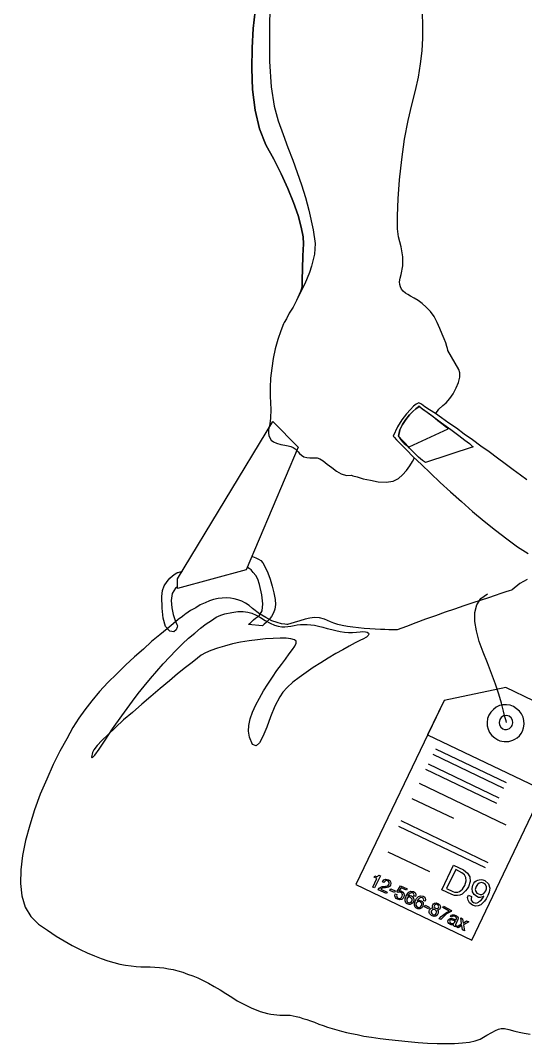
# Model space of a CAD drawing. Header units: millimetres. Extents: x -1620.99 to -1619.86, y 1846.27 to 1848.05.
# Drawn here: x -1620.991 to -1620.681, y 1846.73 to 1847.358 of the extents above; entities that cross this region are included whole.
import ezdxf

# ---------------------------------------------------------------- set-up
doc = ezdxf.new("R2010")
doc.units = ezdxf.units.MM
doc.header["$LTSCALE"] = 10
doc.layers.add('Humanos', color=2, linetype='Continuous')

msp = doc.modelspace()

# ---------------------------------------------------------------- linework, layer by layer
at = {"layer": 'Humanos'}
for points in [[(-1620.83776, 1847.36943), (-1620.83797, 1847.35094), (-1620.83797, 1847.33307), (-1620.83692, 1847.31753), (-1620.83503, 1847.30576), (-1620.83251, 1847.29672), (-1620.82957, 1847.28832), (-1620.82663, 1847.28033), (-1620.82368, 1847.27256), (-1620.82095, 1847.265), (-1620.81822, 1847.25743), (-1620.81591, 1847.24966), (-1620.81381, 1847.24188), (-1620.81108, 1847.2299), (-1620.80981, 1847.2215), (-1620.81024, 1847.21478), (-1620.81213, 1847.20742), (-1620.81339, 1847.20364), (-1620.81486, 1847.20007), (-1620.81633, 1847.1967), (-1620.8178, 1847.19355), (-1620.81906, 1847.19103), (-1620.82011, 1847.18893), (-1620.82074, 1847.18767), (-1620.82095, 1847.18725)], [(-1620.82095, 1847.18725), (-1620.81969, 1847.18977), (-1620.81864, 1847.19208), (-1620.81801, 1847.19397), (-1620.8178, 1847.19502), (-1620.8178, 1847.19922), (-1620.81759, 1847.20595), (-1620.81738, 1847.21393), (-1620.81696, 1847.22129), (-1620.81717, 1847.22549), (-1620.81843, 1847.23138), (-1620.82032, 1847.23852), (-1620.82326, 1847.2465), (-1620.82663, 1847.25512), (-1620.83083, 1847.26416), (-1620.83524, 1847.27319), (-1620.84007, 1847.28202), (-1620.84407, 1847.29169), (-1620.8468, 1847.30324), (-1620.84827, 1847.31585), (-1620.84869, 1847.32887), (-1620.84848, 1847.34148), (-1620.84785, 1847.35346), (-1620.8468, 1847.36397)], [(-1620.8468, 1847.36397), (-1620.84785, 1847.35346), (-1620.84848, 1847.34148), (-1620.84869, 1847.32887), (-1620.84827, 1847.31585), (-1620.8468, 1847.30324), (-1620.84407, 1847.29169), (-1620.84007, 1847.28202), (-1620.83524, 1847.27319), (-1620.83083, 1847.26416), (-1620.82663, 1847.25512), (-1620.82326, 1847.2465), (-1620.82032, 1847.23852), (-1620.81843, 1847.23138), (-1620.81717, 1847.22549), (-1620.81696, 1847.22129), (-1620.81738, 1847.21393), (-1620.81759, 1847.20595), (-1620.8178, 1847.19922), (-1620.8178, 1847.19502), (-1620.81822, 1847.19313), (-1620.81969, 1847.19019), (-1620.82137, 1847.18641), (-1620.82348, 1847.18241), (-1620.82578, 1847.17864), (-1620.82747, 1847.17527), (-1620.82893, 1847.17297), (-1620.82935, 1847.17212), (-1620.83104, 1847.16772), (-1620.83272, 1847.16246), (-1620.8344, 1847.15678), (-1620.83566, 1847.1509), (-1620.8365, 1847.14481), (-1620.83734, 1847.13872), (-1620.83755, 1847.13304), (-1620.83755, 1847.12779), (-1620.83713, 1847.1196), (-1620.83734, 1847.11413), (-1620.83776, 1847.11077), (-1620.83839, 1847.10804), (-1620.8386, 1847.10678), (-1620.8386, 1847.1051), (-1620.83839, 1847.10363), (-1620.83776, 1847.10216), (-1620.83692, 1847.10068), (-1620.83545, 1847.09963), (-1620.83356, 1847.09879), (-1620.83104, 1847.09816), (-1620.82852, 1847.09774), (-1620.82642, 1847.09732), (-1620.82473, 1847.0969), (-1620.82348, 1847.09627), (-1620.82221, 1847.09543), (-1620.82137, 1847.09459), (-1620.82032, 1847.09354), (-1620.81948, 1847.09249), (-1620.81822, 1847.09144), (-1620.81675, 1847.09059), (-1620.81507, 1847.09017), (-1620.81318, 1847.08997), (-1620.81149, 1847.08997), (-1620.81003, 1847.08997), (-1620.80919, 1847.08997), (-1620.80876, 1847.08997), (-1620.80708, 1847.08934), (-1620.80498, 1847.08807), (-1620.80246, 1847.08597), (-1620.79973, 1847.08387), (-1620.79679, 1847.08177), (-1620.79385, 1847.08009), (-1620.79069, 1847.07904), (-1620.78754, 1847.07925), (-1620.7867, 1847.07883), (-1620.78418, 1847.0782), (-1620.7804, 1847.07694), (-1620.77598, 1847.0761), (-1620.77115, 1847.07525), (-1620.76632, 1847.07505), (-1620.76212, 1847.07547), (-1620.75875, 1847.07715), (-1620.75624, 1847.07946), (-1620.75392, 1847.08219), (-1620.75182, 1847.08492), (-1620.75014, 1847.08766), (-1620.74901, 1847.08991)], [(-1620.73594, 1847.11699), (-1620.73396, 1847.1198), (-1620.73165, 1847.1219), (-1620.72955, 1847.12359), (-1620.72723, 1847.12632), (-1620.72513, 1847.12926), (-1620.72346, 1847.13284), (-1620.72198, 1847.13619), (-1620.72114, 1847.13934), (-1620.72114, 1847.14208), (-1620.72177, 1847.14418), (-1620.72849, 1847.15573), (-1620.72849, 1847.15595), (-1620.72871, 1847.157), (-1620.72913, 1847.15826), (-1620.72976, 1847.16036), (-1620.73081, 1847.16288), (-1620.73186, 1847.16582), (-1620.73333, 1847.16919), (-1620.73501, 1847.17297), (-1620.7369, 1847.17654), (-1620.73921, 1847.17969), (-1620.74173, 1847.18241), (-1620.74425, 1847.18452), (-1620.74678, 1847.18641), (-1620.74909, 1847.18788), (-1620.7514, 1847.18914), (-1620.75308, 1847.19019), (-1620.75455, 1847.19103), (-1620.75581, 1847.19208), (-1620.75686, 1847.19334), (-1620.75749, 1847.19482), (-1620.75791, 1847.19628), (-1620.75812, 1847.19797), (-1620.7577, 1847.20007), (-1620.75707, 1847.20237), (-1620.75602, 1847.20763), (-1620.75602, 1847.21331), (-1620.75707, 1847.2194), (-1620.75875, 1847.22549), (-1620.75939, 1847.23033), (-1620.75939, 1847.23831), (-1620.75896, 1847.24882), (-1620.75812, 1847.26058), (-1620.75665, 1847.27298), (-1620.75497, 1847.28538), (-1620.75287, 1847.29694), (-1620.75056, 1847.3066), (-1620.74825, 1847.31522), (-1620.74657, 1847.32342), (-1620.7453, 1847.33161), (-1620.74425, 1847.33959), (-1620.74383, 1847.34736), (-1620.74383, 1847.35514), (-1620.74405, 1847.36292)], [(-1620.67996, 1847.0763), (-1620.68395, 1847.07925), (-1620.68836, 1847.08261), (-1620.6932, 1847.08619), (-1620.69803, 1847.08976), (-1620.70307, 1847.09354), (-1620.70832, 1847.09711), (-1620.71337, 1847.10089), (-1620.71841, 1847.10446), (-1620.72324, 1847.10804), (-1620.72786, 1847.11119), (-1620.73228, 1847.11434), (-1620.73606, 1847.11707), (-1620.73963, 1847.11938), (-1620.74257, 1847.12127), (-1620.74467, 1847.12275), (-1620.74635, 1847.12359), (-1620.74678, 1847.12338), (-1620.74783, 1847.12275), (-1620.7495, 1847.12149), (-1620.7514, 1847.1196), (-1620.75392, 1847.11687), (-1620.75665, 1847.11329), (-1620.75939, 1847.10888), (-1620.76212, 1847.10321)], [(-1620.67996, 1847.0763), (-1620.68395, 1847.07925), (-1620.68836, 1847.08261), (-1620.6932, 1847.08619), (-1620.69803, 1847.08976), (-1620.70307, 1847.09354), (-1620.70832, 1847.09711), (-1620.71337, 1847.10089), (-1620.71841, 1847.10446), (-1620.72324, 1847.10804), (-1620.72786, 1847.11119), (-1620.73228, 1847.11434), (-1620.73606, 1847.11707), (-1620.73963, 1847.11938), (-1620.74257, 1847.12127), (-1620.74467, 1847.12275), (-1620.74635, 1847.12359), (-1620.74678, 1847.12338), (-1620.74783, 1847.12275), (-1620.7495, 1847.12149), (-1620.7514, 1847.1196), (-1620.75392, 1847.11687), (-1620.75665, 1847.11329), (-1620.75939, 1847.10888), (-1620.76212, 1847.10321)], [(-1620.75875, 1847.10321), (-1620.75875, 1847.10299), (-1620.75834, 1847.10258), (-1620.75791, 1847.10173), (-1620.75707, 1847.10068), (-1620.75624, 1847.09963), (-1620.75519, 1847.09858), (-1620.75371, 1847.09753), (-1620.75224, 1847.09669), (-1620.72828, 1847.10761), (-1620.72871, 1847.10804), (-1620.73018, 1847.10909), (-1620.73206, 1847.11077), (-1620.73459, 1847.11266), (-1620.73753, 1847.11497), (-1620.74047, 1847.11728), (-1620.74362, 1847.11938), (-1620.74635, 1847.12149), (-1620.74678, 1847.12107), (-1620.74804, 1847.12002), (-1620.74993, 1847.11833), (-1620.75203, 1847.11623), (-1620.75434, 1847.1135), (-1620.75624, 1847.11035), (-1620.75791, 1847.10698), (-1620.75875, 1847.10321)], [(-1620.74215, 1847.08702), (-1620.74405, 1847.08829), (-1620.74657, 1847.09039), (-1620.7493, 1847.09312), (-1620.75203, 1847.09585), (-1620.75455, 1847.09858), (-1620.75665, 1847.10089), (-1620.75812, 1847.10258), (-1620.75875, 1847.10321), (-1620.75791, 1847.10698), (-1620.75624, 1847.11035), (-1620.75434, 1847.1135), (-1620.75203, 1847.11623), (-1620.74993, 1847.11833), (-1620.74804, 1847.12002), (-1620.74678, 1847.12107), (-1620.74635, 1847.12149), (-1620.739, 1847.11623), (-1620.73228, 1847.1114), (-1620.72661, 1847.1072), (-1620.72177, 1847.10363), (-1620.71799, 1847.10068), (-1620.71526, 1847.09858), (-1620.71357, 1847.09711), (-1620.71294, 1847.09669), (-1620.74215, 1847.08702)], [(-1620.82032, 1847.09648), (-1620.85226, 1847.02125), (-1620.89429, 1847.00969), (-1620.89429, 1847.01558), (-1620.83587, 1847.11224), (-1620.82032, 1847.09648)], [(-1620.76212, 1847.10321), (-1620.76149, 1847.10258), (-1620.76001, 1847.10089), (-1620.75729, 1847.09837), (-1620.75392, 1847.0948), (-1620.74972, 1847.09059), (-1620.74467, 1847.08577), (-1620.73921, 1847.08051), (-1620.73311, 1847.07484), (-1620.72681, 1847.06895), (-1620.72009, 1847.06307), (-1620.71337, 1847.05698), (-1620.70622, 1847.05109), (-1620.69928, 1847.04542), (-1620.69235, 1847.04017), (-1620.68563, 1847.03533), (-1620.67911, 1847.03113)], [(-1620.76212, 1847.10321), (-1620.76149, 1847.10258), (-1620.76001, 1847.10089), (-1620.75729, 1847.09837), (-1620.75392, 1847.0948), (-1620.74972, 1847.09059), (-1620.74467, 1847.08577), (-1620.73921, 1847.08051), (-1620.73311, 1847.07484), (-1620.72681, 1847.06895), (-1620.72009, 1847.06307), (-1620.71337, 1847.05698), (-1620.70622, 1847.05109), (-1620.69928, 1847.04542), (-1620.69235, 1847.04017), (-1620.68563, 1847.03533), (-1620.67911, 1847.03113)], [(-1620.8489, 1847.02945), (-1620.84827, 1847.02924), (-1620.84637, 1847.02861), (-1620.84469, 1847.02777), (-1620.84322, 1847.02693), (-1620.84197, 1847.02546), (-1620.84049, 1847.02273), (-1620.83902, 1847.01936), (-1620.83755, 1847.01537), (-1620.83629, 1847.01117), (-1620.83524, 1847.00696), (-1620.8344, 1847.00297), (-1620.83419, 1846.99982), (-1620.83461, 1846.99709), (-1620.83545, 1846.99478), (-1620.83671, 1846.99247), (-1620.83818, 1846.99057), (-1620.83987, 1846.9889), (-1620.84112, 1846.98785), (-1620.84197, 1846.987), (-1620.84239, 1846.9868), (-1620.85079, 1846.98763), (-1620.85058, 1846.98785), (-1620.85016, 1846.98827), (-1620.84953, 1846.98868), (-1620.84869, 1846.98952), (-1620.84764, 1846.99037), (-1620.84659, 1846.99142), (-1620.84532, 1846.99225), (-1620.84407, 1846.9933), (-1620.84239, 1846.99604), (-1620.84197, 1847.00024), (-1620.84259, 1847.00571), (-1620.84407, 1847.01222), (-1620.84512, 1847.01537), (-1620.84637, 1847.01768), (-1620.84785, 1847.01958), (-1620.84911, 1847.02105), (-1620.85037, 1847.02188), (-1620.85142, 1847.02251), (-1620.85163, 1847.02273), (-1620.85163, 1847.02273)], [(-1620.89429, 1847.01074), (-1620.89554, 1847.00991), (-1620.89765, 1847.00654), (-1620.89828, 1847.00234), (-1620.89786, 1846.99793), (-1620.89702, 1846.99373), (-1620.89576, 1846.99015), (-1620.89471, 1846.98763), (-1620.89429, 1846.9868), (-1620.89449, 1846.98595), (-1620.89513, 1846.98427), (-1620.89659, 1846.98301), (-1620.89912, 1846.98343), (-1620.90164, 1846.98637), (-1620.90311, 1846.99142), (-1620.90374, 1846.99772), (-1620.90395, 1847.00486), (-1620.90353, 1847.00844), (-1620.90248, 1847.01138), (-1620.9008, 1847.0139), (-1620.89912, 1847.016), (-1620.89744, 1847.01748), (-1620.89576, 1847.01873), (-1620.89471, 1847.01936), (-1620.89429, 1847.01958), (-1620.89387, 1847.01958), (-1620.89282, 1847.01999), (-1620.89134, 1847.02041), (-1620.89134, 1847.02041)], [(-1620.67974, 1847.01516), (-1620.68437, 1847.01285), (-1620.68899, 1847.00886), (-1620.68941, 1847.00864), (-1620.69088, 1847.00823), (-1620.69298, 1847.00759), (-1620.69593, 1847.00654), (-1620.6995, 1847.00549), (-1620.70349, 1847.00402), (-1620.70812, 1847.00255), (-1620.71316, 1847.00087), (-1620.71862, 1846.99898), (-1620.72429, 1846.99709), (-1620.73018, 1846.9952), (-1620.73606, 1846.99289), (-1620.74215, 1846.99079), (-1620.74804, 1846.98868), (-1620.75392, 1846.98637), (-1620.75959, 1846.98427), (-1620.76001, 1846.98427), (-1620.76086, 1846.98427), (-1620.76254, 1846.98427), (-1620.76464, 1846.98427), (-1620.76716, 1846.98448), (-1620.76989, 1846.98448), (-1620.77304, 1846.9847), (-1620.7764, 1846.9849), (-1620.77976, 1846.98511), (-1620.78333, 1846.98553), (-1620.7867, 1846.98595), (-1620.79007, 1846.98637), (-1620.79322, 1846.987), (-1620.79595, 1846.98763), (-1620.79847, 1846.98847), (-1620.80057, 1846.98932), (-1620.80414, 1846.99079), (-1620.80729, 1846.99162), (-1620.81024, 1846.99184), (-1620.81318, 1846.99142), (-1620.81612, 1846.99079), (-1620.81927, 1846.98995), (-1620.82285, 1846.9889), (-1620.82683, 1846.98763), (-1620.82725, 1846.98763), (-1620.82852, 1846.98785), (-1620.83062, 1846.98805), (-1620.83314, 1846.9889), (-1620.8365, 1846.98995), (-1620.84007, 1846.99184), (-1620.84407, 1846.99415), (-1620.84827, 1846.99751), (-1620.85037, 1846.99919), (-1620.85268, 1847.00066), (-1620.85499, 1847.00192), (-1620.85731, 1847.00276), (-1620.85961, 1847.00339), (-1620.86193, 1847.00381), (-1620.86445, 1847.00402), (-1620.86697, 1847.00381), (-1620.8695, 1847.00361), (-1620.87222, 1847.00297), (-1620.87475, 1847.00214), (-1620.87748, 1847.00087), (-1620.88042, 1846.99961), (-1620.88315, 1846.99793), (-1620.8863, 1846.99625), (-1620.88924, 1846.99415)], [(-1620.69256, 1846.92754), (-1620.69278, 1846.92838), (-1620.6934, 1846.9309), (-1620.69425, 1846.93447), (-1620.6955, 1846.9393), (-1620.69718, 1846.94477), (-1620.69928, 1846.95107), (-1620.7016, 1846.95759), (-1620.70412, 1846.9641), (-1620.70685, 1846.97061), (-1620.70917, 1846.97713), (-1620.71084, 1846.98364), (-1620.71189, 1846.98952), (-1620.71189, 1846.99499), (-1620.71064, 1846.99961), (-1620.70832, 1847.00361), (-1620.70412, 1847.00634)], [(-1620.88924, 1846.99415), (-1620.88987, 1846.99373), (-1620.89134, 1846.99247), (-1620.89387, 1846.99057), (-1620.89702, 1846.98805), (-1620.9008, 1846.9849), (-1620.90521, 1846.98133), (-1620.91026, 1846.97713), (-1620.9153, 1846.97251), (-1620.92077, 1846.96767), (-1620.92622, 1846.96263), (-1620.93169, 1846.95737), (-1620.93716, 1846.95191), (-1620.94219, 1846.94645), (-1620.94703, 1846.94078), (-1620.95123, 1846.93531), (-1620.95501, 1846.93006), (-1620.95858, 1846.92439), (-1620.96237, 1846.91745), (-1620.96657, 1846.90989), (-1620.97057, 1846.90169), (-1620.97456, 1846.89266), (-1620.97855, 1846.88341), (-1620.98212, 1846.87396), (-1620.98506, 1846.8645), (-1620.98758, 1846.85505), (-1620.98948, 1846.8458), (-1620.99053, 1846.83697), (-1620.99073, 1846.82857), (-1620.98989, 1846.821), (-1620.98779, 1846.81407), (-1620.98443, 1846.8084), (-1620.9796, 1846.80377), (-1620.97414, 1846.79999), (-1620.96888, 1846.79641), (-1620.96384, 1846.79348), (-1620.959, 1846.79053), (-1620.95418, 1846.78822), (-1620.94976, 1846.78612), (-1620.94535, 1846.78422), (-1620.94114, 1846.78255), (-1620.93716, 1846.78129), (-1620.93337, 1846.78024), (-1620.9298, 1846.77919), (-1620.92622, 1846.77855), (-1620.92287, 1846.77814), (-1620.91972, 1846.77772), (-1620.91677, 1846.7775), (-1620.91383, 1846.7775), (-1620.9111, 1846.7775), (-1620.90836, 1846.7773), (-1620.90543, 1846.77709), (-1620.90269, 1846.77687), (-1620.89996, 1846.77624), (-1620.89702, 1846.77582), (-1620.89408, 1846.77498), (-1620.89114, 1846.77414), (-1620.88819, 1846.77309), (-1620.88504, 1846.77204), (-1620.88189, 1846.77078), (-1620.87853, 1846.7691), (-1620.87537, 1846.76742), (-1620.8718, 1846.76553), (-1620.86823, 1846.76343), (-1620.86466, 1846.76111), (-1620.86108, 1846.7588), (-1620.85773, 1846.7567), (-1620.85457, 1846.75502), (-1620.85163, 1846.75355), (-1620.84869, 1846.75208), (-1620.84617, 1846.75103), (-1620.84364, 1846.75019), (-1620.84134, 1846.74956), (-1620.83924, 1846.74893), (-1620.83713, 1846.74851), (-1620.83524, 1846.74829), (-1620.83335, 1846.74809), (-1620.83167, 1846.74788), (-1620.82998, 1846.74788), (-1620.8283, 1846.74788), (-1620.82683, 1846.74788), (-1620.82515, 1846.74788), (-1620.82348, 1846.74746), (-1620.82158, 1846.74704), (-1620.81948, 1846.74662), (-1620.81738, 1846.74577), (-1620.81507, 1846.74514), (-1620.81276, 1846.74431), (-1620.81024, 1846.74346), (-1620.80771, 1846.74241), (-1620.80498, 1846.74157), (-1620.80225, 1846.74052), (-1620.79952, 1846.73969), (-1620.79657, 1846.73884), (-1620.79364, 1846.738), (-1620.79069, 1846.73716), (-1620.78754, 1846.73653), (-1620.78418, 1846.7359), (-1620.77998, 1846.73506), (-1620.77535, 1846.73443), (-1620.7701, 1846.73359), (-1620.76464, 1846.73295), (-1620.75875, 1846.73233), (-1620.75287, 1846.7317), (-1620.74678, 1846.73107), (-1620.7409, 1846.73065), (-1620.73501, 1846.73044), (-1620.72955, 1846.73044), (-1620.72429, 1846.73044), (-1620.71946, 1846.73085), (-1620.71526, 1846.73128), (-1620.71169, 1846.73212), (-1620.70874, 1846.73317), (-1620.70454, 1846.73548), (-1620.70139, 1846.73716), (-1620.69928, 1846.73842), (-1620.6974, 1846.73926), (-1620.69571, 1846.73969), (-1620.69361, 1846.73969), (-1620.69109, 1846.73905), (-1620.68731, 1846.738), (-1620.68479, 1846.73737), (-1620.68164, 1846.73674), (-1620.67786, 1846.73611)], [(-1620.7783, 1846.97986), (-1620.77871, 1846.97965), (-1620.78018, 1846.97881), (-1620.7825, 1846.97776), (-1620.78544, 1846.97628), (-1620.78902, 1846.9744), (-1620.793, 1846.97208), (-1620.79721, 1846.96978), (-1620.80183, 1846.96704), (-1620.80646, 1846.9641), (-1620.81108, 1846.96116), (-1620.81549, 1846.95822), (-1620.81969, 1846.95507), (-1620.82368, 1846.95212), (-1620.82705, 1846.94897), (-1620.82978, 1846.94603), (-1620.83167, 1846.9433), (-1620.83461, 1846.93741), (-1620.83734, 1846.9309), (-1620.83965, 1846.92459), (-1620.84197, 1846.91892), (-1620.84407, 1846.91492), (-1620.84617, 1846.91304), (-1620.84827, 1846.91387), (-1620.85016, 1846.9185), (-1620.85079, 1846.92207), (-1620.85058, 1846.92564), (-1620.84974, 1846.92964), (-1620.84827, 1846.93384), (-1620.84637, 1846.93825), (-1620.84407, 1846.94245), (-1620.84154, 1846.94687), (-1620.83902, 1846.95107), (-1620.83608, 1846.95527), (-1620.83335, 1846.95927), (-1620.83062, 1846.96305), (-1620.8281, 1846.96641), (-1620.82578, 1846.96956), (-1620.8239, 1846.97229), (-1620.82242, 1846.9744), (-1620.82158, 1846.97608), (-1620.82158, 1846.97734), (-1620.82263, 1846.97818), (-1620.82473, 1846.97881), (-1620.82768, 1846.97923), (-1620.83146, 1846.97923), (-1620.83566, 1846.97902), (-1620.84029, 1846.97881), (-1620.84532, 1846.97818), (-1620.85037, 1846.97755), (-1620.85563, 1846.97671), (-1620.86066, 1846.97566), (-1620.8655, 1846.9744), (-1620.86991, 1846.97313), (-1620.8739, 1846.97166), (-1620.87727, 1846.97019), (-1620.87979, 1846.96872), (-1620.8821, 1846.96704), (-1620.88546, 1846.96431), (-1620.88946, 1846.96116), (-1620.89429, 1846.95737), (-1620.89933, 1846.95296), (-1620.905, 1846.94834), (-1620.91068, 1846.9435), (-1620.91635, 1846.93868), (-1620.92202, 1846.93363), (-1620.92749, 1846.92901), (-1620.93232, 1846.92439), (-1620.93694, 1846.92018), (-1620.94073, 1846.9164), (-1620.94366, 1846.91325), (-1620.94577, 1846.91072), (-1620.94661, 1846.90905), (-1620.94724, 1846.9061), (-1620.94682, 1846.90568), (-1620.94514, 1846.90737), (-1620.94241, 1846.91115), (-1620.93884, 1846.91661), (-1620.93421, 1846.92354), (-1620.92854, 1846.93153), (-1620.92202, 1846.94057), (-1620.91845, 1846.94519), (-1620.91488, 1846.94981), (-1620.91088, 1846.95444), (-1620.9071, 1846.95906), (-1620.90311, 1846.96347), (-1620.89912, 1846.96767), (-1620.89534, 1846.97166), (-1620.89134, 1846.97566), (-1620.88756, 1846.97923), (-1620.88378, 1846.98238), (-1620.8802, 1846.98532), (-1620.87685, 1846.98805), (-1620.87348, 1846.99015), (-1620.87055, 1846.99205), (-1620.86781, 1846.9933), (-1620.86529, 1846.99415), (-1620.86108, 1846.99499), (-1620.85731, 1846.99562), (-1620.85416, 1846.99562), (-1620.85121, 1846.9952), (-1620.84869, 1846.99457), (-1620.84617, 1846.9933), (-1620.84344, 1846.99184), (-1620.84049, 1846.99015), (-1620.83755, 1846.98847), (-1620.83482, 1846.98722), (-1620.83251, 1846.98658), (-1620.83041, 1846.98616), (-1620.82852, 1846.98616), (-1620.82663, 1846.98637), (-1620.82473, 1846.98658), (-1620.82285, 1846.987), (-1620.82095, 1846.98742), (-1620.81885, 1846.98763), (-1620.81696, 1846.98763), (-1620.81486, 1846.98763), (-1620.81254, 1846.98742), (-1620.81024, 1846.98722), (-1620.80792, 1846.98658), (-1620.80519, 1846.98595), (-1620.80246, 1846.98511), (-1620.79973, 1846.98448), (-1620.79721, 1846.98385), (-1620.79447, 1846.98322), (-1620.79195, 1846.9828), (-1620.78943, 1846.98259), (-1620.78691, 1846.98259), (-1620.7846, 1846.9828), (-1620.78228, 1846.98301), (-1620.78061, 1846.98322), (-1620.77893, 1846.98301), (-1620.77788, 1846.9828), (-1620.77725, 1846.98238), (-1620.77703, 1846.98175), (-1620.77746, 1846.98091), (-1620.7783, 1846.97986)], [(-1620.71379, 1846.79389), (-1620.65978, 1846.90694), (-1620.67596, 1846.94078), (-1620.69298, 1846.94897), (-1620.73081, 1846.94098), (-1620.78502, 1846.82794), (-1620.71379, 1846.79389)], [(-1620.66987, 1846.88593), (-1620.65978, 1846.90694), (-1620.67596, 1846.94078), (-1620.69298, 1846.94897), (-1620.73081, 1846.94098), (-1620.7409, 1846.91997), (-1620.66987, 1846.88593)], [(-1620.69782, 1846.91682), (-1620.69655, 1846.91619), (-1620.6953, 1846.91598), (-1620.69383, 1846.91577), (-1620.69256, 1846.91577), (-1620.69109, 1846.91577), (-1620.68983, 1846.91619), (-1620.68857, 1846.91661), (-1620.68731, 1846.91724), (-1620.68584, 1846.91808), (-1620.68458, 1846.91934), (-1620.68353, 1846.92061), (-1620.68269, 1846.92207), (-1620.68206, 1846.92418), (-1620.68164, 1846.92649), (-1620.68184, 1846.92859), (-1620.68226, 1846.93069), (-1620.68331, 1846.93279), (-1620.68458, 1846.93447), (-1620.68626, 1846.93594), (-1620.68815, 1846.9372), (-1620.69025, 1846.93805), (-1620.69256, 1846.93825), (-1620.69466, 1846.93825), (-1620.69677, 1846.93783), (-1620.69887, 1846.93678), (-1620.70055, 1846.93552), (-1620.70202, 1846.93384), (-1620.70328, 1846.93195), (-1620.70412, 1846.92985), (-1620.70433, 1846.92754), (-1620.70433, 1846.92544), (-1620.7037, 1846.92334), (-1620.70286, 1846.92123), (-1620.70139, 1846.91956), (-1620.69971, 1846.91808), (-1620.69782, 1846.91682)], [(-1620.69466, 1846.92354), (-1620.69361, 1846.92312), (-1620.69256, 1846.92312), (-1620.69172, 1846.92334), (-1620.69067, 1846.92376), (-1620.69025, 1846.92418), (-1620.68983, 1846.92459), (-1620.68941, 1846.92501), (-1620.68899, 1846.92564), (-1620.68857, 1846.92733), (-1620.68878, 1846.9288), (-1620.68962, 1846.93026), (-1620.69088, 1846.93132), (-1620.69256, 1846.93174), (-1620.69425, 1846.93153), (-1620.69571, 1846.93048), (-1620.69655, 1846.92921), (-1620.69698, 1846.92754), (-1620.69677, 1846.92606), (-1620.69593, 1846.92459), (-1620.69466, 1846.92354)], [(-1620.73606, 1846.91136), (-1620.69278, 1846.89055)], [(-1620.73774, 1846.908), (-1620.69425, 1846.88719)], [(-1620.74215, 1846.89875), (-1620.69865, 1846.87794)], [(-1620.74047, 1846.90211), (-1620.69718, 1846.88131)], [(-1620.74615, 1846.89013), (-1620.69298, 1846.86471)], [(-1620.75056, 1846.88089), (-1620.72492, 1846.8687)], [(-1620.75729, 1846.86723), (-1620.70391, 1846.84159)], [(-1620.75875, 1846.86387), (-1620.70559, 1846.83844)], [(-1620.76527, 1846.84811), (-1620.73963, 1846.83592)], [(-1620.72492, 1846.83991), (-1620.71883, 1846.83697), (-1620.71631, 1846.83508), (-1620.71505, 1846.83277), (-1620.71484, 1846.82982), (-1620.71589, 1846.82667), (-1620.71652, 1846.82542), (-1620.71757, 1846.82415), (-1620.71862, 1846.8231), (-1620.71967, 1846.82205), (-1620.72114, 1846.82142), (-1620.72261, 1846.82121), (-1620.72429, 1846.82121), (-1620.72598, 1846.82184), (-1620.73206, 1846.82479), (-1620.72492, 1846.83991)], [(-1620.72933, 1846.82562), (-1620.72534, 1846.82374), (-1620.72429, 1846.82332), (-1620.72324, 1846.82332), (-1620.7224, 1846.82332), (-1620.72135, 1846.82374), (-1620.72051, 1846.82437), (-1620.71946, 1846.8252), (-1620.71883, 1846.82625), (-1620.71799, 1846.82752), (-1620.71715, 1846.83024), (-1620.71736, 1846.83235), (-1620.7182, 1846.83403), (-1620.71988, 1846.83529), (-1620.72366, 1846.83718), (-1620.72933, 1846.82562)], [(-1620.77346, 1846.82604), (-1620.77451, 1846.82647), (-1620.77199, 1846.83172), (-1620.77368, 1846.83256), (-1620.77325, 1846.8334), (-1620.77241, 1846.83298), (-1620.77178, 1846.83298), (-1620.77136, 1846.83319), (-1620.77073, 1846.83382), (-1620.76989, 1846.8334), (-1620.77346, 1846.82604)], [(-1620.76863, 1846.82962), (-1620.76779, 1846.83087), (-1620.76674, 1846.8313), (-1620.76569, 1846.83109), (-1620.76484, 1846.83087), (-1620.76401, 1846.83046), (-1620.76359, 1846.82962), (-1620.76338, 1846.82877), (-1620.76359, 1846.82772), (-1620.76422, 1846.82689), (-1620.76484, 1846.82647), (-1620.76569, 1846.82625), (-1620.76674, 1846.82604), (-1620.76779, 1846.82604), (-1620.76863, 1846.82604), (-1620.76905, 1846.82562), (-1620.76947, 1846.82542), (-1620.76968, 1846.8252), (-1620.76569, 1846.82332), (-1620.76611, 1846.82247), (-1620.77115, 1846.82479), (-1620.77052, 1846.82584), (-1620.76968, 1846.82647), (-1620.76884, 1846.82689), (-1620.768, 1846.82689), (-1620.76674, 1846.82709), (-1620.76611, 1846.82709), (-1620.76548, 1846.82731), (-1620.76506, 1846.82752), (-1620.76464, 1846.82814), (-1620.76443, 1846.82857), (-1620.76443, 1846.82919), (-1620.76484, 1846.82982), (-1620.76548, 1846.83024), (-1620.76632, 1846.83046), (-1620.76694, 1846.83004), (-1620.76737, 1846.82962), (-1620.76779, 1846.82919), (-1620.76863, 1846.82962)], [(-1620.71316, 1846.82772), (-1620.71252, 1846.82877), (-1620.71189, 1846.82962), (-1620.71105, 1846.83024), (-1620.71, 1846.83067), (-1620.70917, 1846.83087), (-1620.70812, 1846.83109), (-1620.70706, 1846.83087), (-1620.7058, 1846.83046), (-1620.70349, 1846.82836), (-1620.70265, 1846.82584), (-1620.70307, 1846.82332), (-1620.70391, 1846.82121), (-1620.70433, 1846.82037), (-1620.70496, 1846.81932), (-1620.70601, 1846.81785), (-1620.70706, 1846.8168), (-1620.70832, 1846.81554), (-1620.70979, 1846.8149), (-1620.71147, 1846.8147), (-1620.71337, 1846.81533), (-1620.71526, 1846.8168), (-1620.7161, 1846.81848), (-1620.71631, 1846.82016), (-1620.71589, 1846.82142), (-1620.71399, 1846.82058), (-1620.71421, 1846.81932), (-1620.71421, 1846.81848), (-1620.71357, 1846.81764), (-1620.71274, 1846.81701), (-1620.71189, 1846.8168), (-1620.71127, 1846.81659), (-1620.71042, 1846.8168), (-1620.70959, 1846.81722), (-1620.70895, 1846.81785), (-1620.70812, 1846.81848), (-1620.70727, 1846.81953), (-1620.70643, 1846.82079), (-1620.70643, 1846.82079), (-1620.70727, 1846.82037), (-1620.70854, 1846.82016), (-1620.70959, 1846.82016), (-1620.71064, 1846.82058), (-1620.71232, 1846.82184), (-1620.71337, 1846.82352), (-1620.71357, 1846.82562), (-1620.71316, 1846.82772)], [(-1620.70517, 1846.82415), (-1620.70475, 1846.82542), (-1620.70475, 1846.82667), (-1620.70538, 1846.82794), (-1620.70664, 1846.82877), (-1620.7079, 1846.82919), (-1620.70917, 1846.82877), (-1620.71022, 1846.82814), (-1620.71105, 1846.82689), (-1620.71169, 1846.82499), (-1620.71127, 1846.82374), (-1620.71064, 1846.82269), (-1620.70959, 1846.82226), (-1620.70874, 1846.82184), (-1620.70769, 1846.82184), (-1620.70643, 1846.82247), (-1620.70517, 1846.82415)], [(-1620.76127, 1846.8231), (-1620.76401, 1846.82437), (-1620.76338, 1846.82542), (-1620.76086, 1846.82415), (-1620.76127, 1846.8231)], [(-1620.75854, 1846.82415), (-1620.75812, 1846.82415), (-1620.7577, 1846.82415), (-1620.75729, 1846.82415), (-1620.75686, 1846.82394), (-1620.75602, 1846.82332), (-1620.75539, 1846.82247), (-1620.75519, 1846.82142), (-1620.75539, 1846.82037), (-1620.75581, 1846.81974), (-1620.75665, 1846.8189), (-1620.75791, 1846.81869), (-1620.75939, 1846.81911), (-1620.76022, 1846.81953), (-1620.76064, 1846.82016), (-1620.76106, 1846.821), (-1620.76086, 1846.82226), (-1620.75981, 1846.82184), (-1620.76001, 1846.82121), (-1620.75981, 1846.82058), (-1620.75959, 1846.82016), (-1620.75896, 1846.81974), (-1620.75812, 1846.81953), (-1620.75749, 1846.81974), (-1620.75686, 1846.82016), (-1620.75644, 1846.82079), (-1620.75624, 1846.82163), (-1620.75644, 1846.82226), (-1620.75665, 1846.82269), (-1620.75729, 1846.8231), (-1620.7577, 1846.82332), (-1620.75812, 1846.82332), (-1620.75875, 1846.82332), (-1620.75917, 1846.8231), (-1620.75981, 1846.82352), (-1620.75749, 1846.82731), (-1620.7535, 1846.82542), (-1620.75392, 1846.82457), (-1620.75707, 1846.82604), (-1620.75854, 1846.82415)], [(-1620.7493, 1846.821), (-1620.74909, 1846.82163), (-1620.7493, 1846.82205), (-1620.7495, 1846.82247), (-1620.74993, 1846.82289), (-1620.75098, 1846.82289), (-1620.75182, 1846.82247), (-1620.75266, 1846.82163), (-1620.75308, 1846.821), (-1620.75308, 1846.82079), (-1620.75266, 1846.821), (-1620.75224, 1846.82121), (-1620.75161, 1846.82121), (-1620.75077, 1846.821), (-1620.75014, 1846.82058), (-1620.7495, 1846.81974), (-1620.7493, 1846.81869), (-1620.7495, 1846.81743), (-1620.74993, 1846.81701), (-1620.75014, 1846.81659), (-1620.75056, 1846.81638), (-1620.75119, 1846.81596), (-1620.75161, 1846.81575), (-1620.75224, 1846.81575), (-1620.75287, 1846.81596), (-1620.7535, 1846.81617), (-1620.75392, 1846.81638), (-1620.75434, 1846.8168), (-1620.75455, 1846.81743), (-1620.75476, 1846.81806), (-1620.75476, 1846.8189), (-1620.75476, 1846.81953), (-1620.75434, 1846.82016), (-1620.75413, 1846.821), (-1620.75329, 1846.82226), (-1620.75245, 1846.82332), (-1620.75119, 1846.82394), (-1620.7495, 1846.82374), (-1620.74888, 1846.82332), (-1620.74825, 1846.82269), (-1620.74804, 1846.82163), (-1620.74825, 1846.82058), (-1620.7493, 1846.821)], [(-1620.75287, 1846.81701), (-1620.75224, 1846.8168), (-1620.75161, 1846.81701), (-1620.75098, 1846.81722), (-1620.75056, 1846.81785), (-1620.75035, 1846.81848), (-1620.75035, 1846.81911), (-1620.75077, 1846.81953), (-1620.7514, 1846.82016), (-1620.75224, 1846.82037), (-1620.75287, 1846.82016), (-1620.75329, 1846.81995), (-1620.75371, 1846.81932), (-1620.75371, 1846.81869), (-1620.75371, 1846.81806), (-1620.7535, 1846.81743), (-1620.75287, 1846.81701)], [(-1620.74342, 1846.81827), (-1620.7432, 1846.81869), (-1620.74342, 1846.81911), (-1620.74362, 1846.81953), (-1620.74405, 1846.81995), (-1620.7451, 1846.82016), (-1620.74593, 1846.81974), (-1620.74678, 1846.8189), (-1620.7472, 1846.81806), (-1620.7472, 1846.81806), (-1620.74678, 1846.81827), (-1620.74635, 1846.81848), (-1620.74572, 1846.81827), (-1620.74488, 1846.81806), (-1620.74425, 1846.81764), (-1620.74362, 1846.8168), (-1620.74362, 1846.81596), (-1620.74383, 1846.8147), (-1620.74405, 1846.81407), (-1620.74447, 1846.81365), (-1620.74488, 1846.81343), (-1620.7453, 1846.81323), (-1620.74572, 1846.81302), (-1620.74635, 1846.81302), (-1620.74699, 1846.81302), (-1620.74762, 1846.81343), (-1620.74804, 1846.81365), (-1620.74845, 1846.81407), (-1620.74867, 1846.8147), (-1620.74888, 1846.81533), (-1620.74888, 1846.81596), (-1620.74888, 1846.8168), (-1620.74845, 1846.81743), (-1620.74825, 1846.81827), (-1620.74762, 1846.81953), (-1620.74657, 1846.82058), (-1620.7453, 1846.821), (-1620.74362, 1846.82079), (-1620.743, 1846.82037), (-1620.74237, 1846.81974), (-1620.74215, 1846.8189), (-1620.74237, 1846.81785), (-1620.74342, 1846.81827)], [(-1620.74699, 1846.81407), (-1620.74635, 1846.81385), (-1620.74572, 1846.81407), (-1620.7451, 1846.81449), (-1620.74467, 1846.81512), (-1620.74447, 1846.81575), (-1620.74447, 1846.81638), (-1620.74488, 1846.8168), (-1620.74552, 1846.81743), (-1620.74635, 1846.81764), (-1620.74699, 1846.81743), (-1620.7474, 1846.81722), (-1620.74783, 1846.81659), (-1620.74804, 1846.81596), (-1620.74804, 1846.81533), (-1620.74762, 1846.8147), (-1620.74699, 1846.81407)], [(-1620.7348, 1846.81238), (-1620.73438, 1846.81175), (-1620.73438, 1846.81113), (-1620.73438, 1846.8105), (-1620.73459, 1846.81008), (-1620.73501, 1846.80923), (-1620.73585, 1846.8086), (-1620.7369, 1846.8084), (-1620.73816, 1846.80881), (-1620.73858, 1846.80903), (-1620.7388, 1846.80923), (-1620.73921, 1846.80965), (-1620.73963, 1846.81028), (-1620.73985, 1846.81092), (-1620.73985, 1846.81155), (-1620.73985, 1846.81197), (-1620.73963, 1846.81238), (-1620.73921, 1846.81302), (-1620.7388, 1846.81343), (-1620.73816, 1846.81365), (-1620.73753, 1846.81365), (-1620.73774, 1846.81407), (-1620.73795, 1846.81449), (-1620.73795, 1846.81512), (-1620.73774, 1846.81554), (-1620.73732, 1846.81617), (-1620.73669, 1846.81659), (-1620.73564, 1846.8168), (-1620.73459, 1846.81638), (-1620.73354, 1846.81575), (-1620.73311, 1846.8149), (-1620.73291, 1846.81407), (-1620.73311, 1846.81343), (-1620.73354, 1846.8128), (-1620.73396, 1846.8126), (-1620.73438, 1846.81238), (-1620.7348, 1846.81238)], [(-1620.74026, 1846.81302), (-1620.74278, 1846.81428), (-1620.74237, 1846.81533), (-1620.73985, 1846.81407), (-1620.74026, 1846.81302)], [(-1620.73858, 1846.81197), (-1620.7388, 1846.81133), (-1620.7388, 1846.81092), (-1620.73837, 1846.81028), (-1620.73774, 1846.80965), (-1620.73711, 1846.80945), (-1620.73669, 1846.80945), (-1620.73606, 1846.80965), (-1620.73564, 1846.81028), (-1620.73543, 1846.81113), (-1620.73543, 1846.81175), (-1620.73585, 1846.81218), (-1620.73648, 1846.8126), (-1620.73711, 1846.8128), (-1620.73774, 1846.8126), (-1620.73816, 1846.81238), (-1620.73858, 1846.81197)], [(-1620.73417, 1846.81385), (-1620.73396, 1846.81428), (-1620.73417, 1846.8147), (-1620.73438, 1846.81533), (-1620.73501, 1846.81575), (-1620.73564, 1846.81596), (-1620.73606, 1846.81575), (-1620.73648, 1846.81554), (-1620.73669, 1846.81512), (-1620.7369, 1846.8147), (-1620.73669, 1846.81407), (-1620.73648, 1846.81365), (-1620.73606, 1846.81343), (-1620.73543, 1846.81323), (-1620.7348, 1846.81323), (-1620.73438, 1846.81343), (-1620.73417, 1846.81385)], [(-1620.73123, 1846.8147), (-1620.72618, 1846.81218), (-1620.72661, 1846.81155), (-1620.72766, 1846.81092), (-1620.72933, 1846.81008), (-1620.73101, 1846.8084), (-1620.7327, 1846.8065), (-1620.73375, 1846.80692), (-1620.73249, 1846.8084), (-1620.73101, 1846.80965), (-1620.72933, 1846.81092), (-1620.72766, 1846.81175), (-1620.73165, 1846.81385), (-1620.73123, 1846.8147)], [(-1620.72681, 1846.8084), (-1620.72618, 1846.80923), (-1620.72556, 1846.80945), (-1620.72451, 1846.80945), (-1620.72366, 1846.80903), (-1620.72324, 1846.80881), (-1620.72261, 1846.80818), (-1620.72219, 1846.80755), (-1620.7224, 1846.8065), (-1620.72387, 1846.80335), (-1620.72387, 1846.80314), (-1620.72387, 1846.80314), (-1620.72387, 1846.80314), (-1620.72366, 1846.80293), (-1620.72366, 1846.80293), (-1620.72346, 1846.80293), (-1620.72346, 1846.80293), (-1620.72346, 1846.80293), (-1620.72366, 1846.80209), (-1620.72387, 1846.8023), (-1620.72387, 1846.8023), (-1620.72408, 1846.8023), (-1620.72429, 1846.8023), (-1620.72471, 1846.80272), (-1620.72492, 1846.80293), (-1620.72492, 1846.80335), (-1620.72492, 1846.80356), (-1620.72534, 1846.80335), (-1620.72576, 1846.80335), (-1620.72639, 1846.80335), (-1620.72723, 1846.80377), (-1620.72786, 1846.80419), (-1620.72828, 1846.80482), (-1620.72849, 1846.80545), (-1620.72828, 1846.80608), (-1620.72808, 1846.8065), (-1620.72744, 1846.80692), (-1620.72681, 1846.80713), (-1620.72576, 1846.80713), (-1620.72408, 1846.8065), (-1620.72387, 1846.8065), (-1620.72366, 1846.8065), (-1620.72346, 1846.8065), (-1620.72324, 1846.80692), (-1620.72324, 1846.80735), (-1620.72324, 1846.80776), (-1620.72366, 1846.80798), (-1620.72408, 1846.8084), (-1620.72471, 1846.8086), (-1620.72534, 1846.8086), (-1620.72576, 1846.8084), (-1620.72598, 1846.80798), (-1620.72681, 1846.8084)], [(-1620.72387, 1846.80566), (-1620.72408, 1846.80566), (-1620.72429, 1846.80566), (-1620.72471, 1846.80587), (-1620.72556, 1846.80608), (-1620.72598, 1846.8063), (-1620.72639, 1846.8063), (-1620.72681, 1846.8063), (-1620.72723, 1846.80587), (-1620.72744, 1846.80545), (-1620.72723, 1846.80503), (-1620.72703, 1846.80461), (-1620.72661, 1846.8044), (-1620.72598, 1846.80419), (-1620.72534, 1846.80419), (-1620.72471, 1846.8044), (-1620.72429, 1846.80482), (-1620.72387, 1846.80566)], [(-1620.7182, 1846.79956), (-1620.71946, 1846.8002), (-1620.71988, 1846.80293), (-1620.72219, 1846.80146), (-1620.72324, 1846.80209), (-1620.72009, 1846.80398), (-1620.72051, 1846.80755), (-1620.71946, 1846.80692), (-1620.71904, 1846.8044), (-1620.71694, 1846.80566), (-1620.71567, 1846.80503), (-1620.71883, 1846.80335), (-1620.7182, 1846.79956)]]:
    msp.add_lwpolyline(points, dxfattribs=at)

doc.saveas('drawing.dxf')
